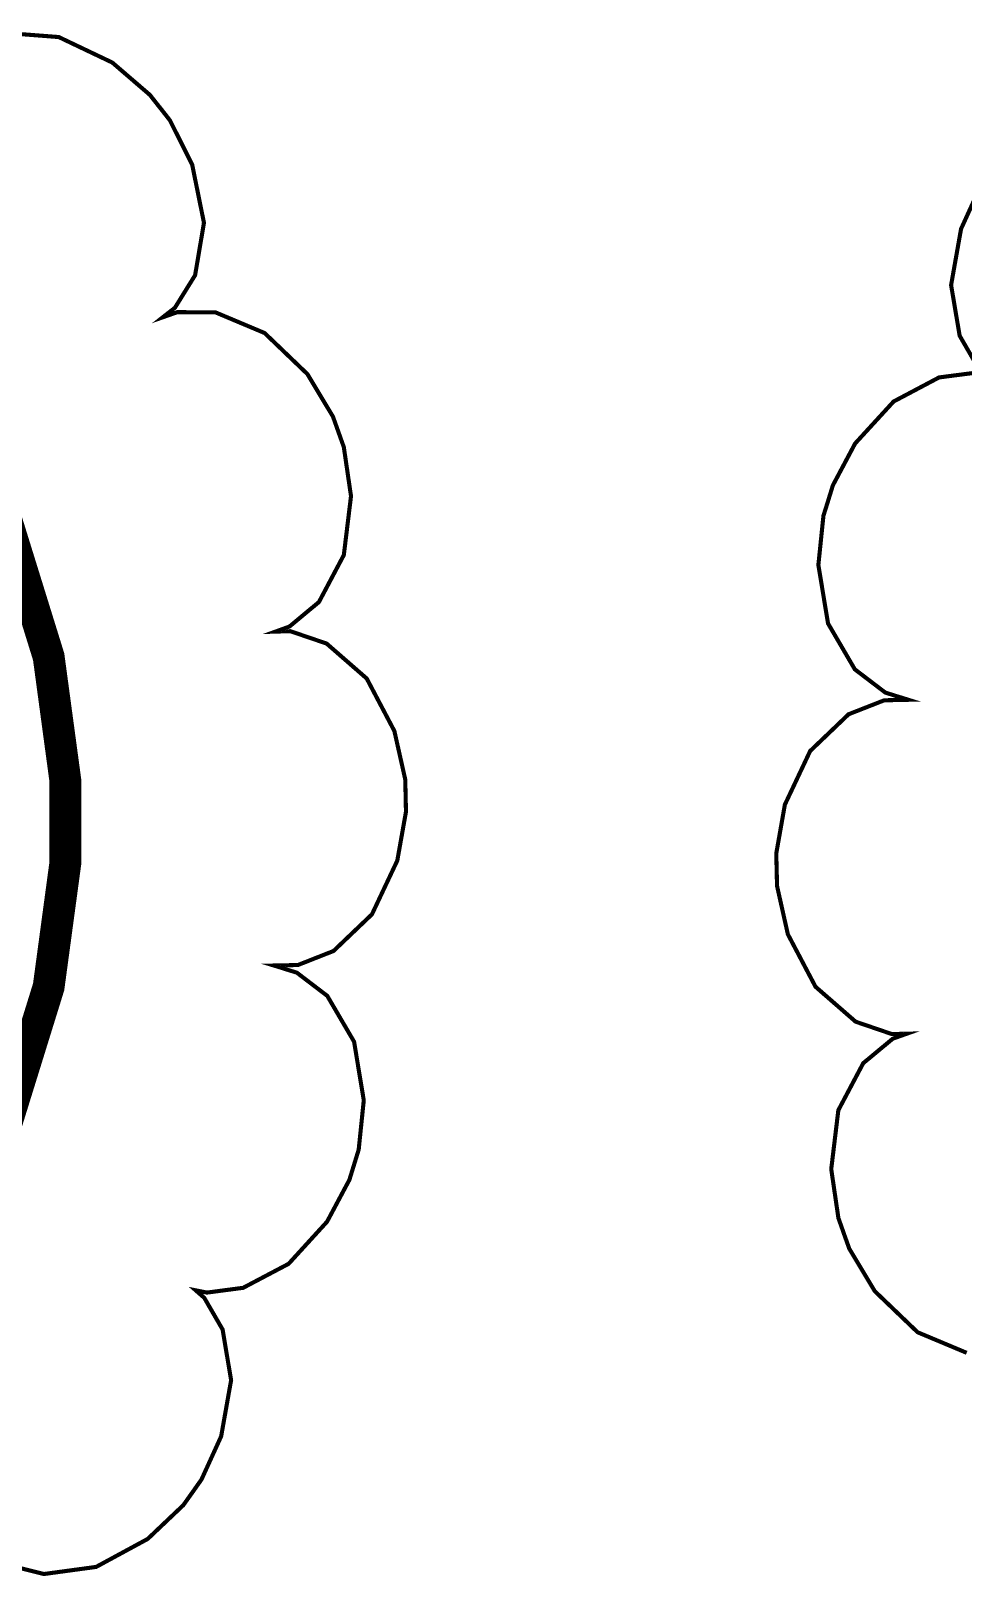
# Model space of a CAD drawing. Extents: x 0.7 to 27.4, y 1.6 to 10.2.
# Drawn here: x 7.039 to 7.644, y 5.136 to 6.139 of the extents above; entities that cross this region are included whole.
import ezdxf

# ---------------------------------------------------------------- set-up
doc = ezdxf.new("R2010")
doc.units = 0
doc.header["$MEASUREMENT"] = 0

msp = doc.modelspace()

# ---------------------------------------------------------------- linework, layer by layer
at = {"color": 0}
for points, const_width in [([(7.02257, 6.13775), (7.05697, 6.1351), (7.09174, 6.11854), (7.11615, 6.09754), (7.12267, 6.08925), (7.12267, 6.08925), (7.12272, 6.08925), (7.12272, 6.08925), (7.12918, 6.081), (7.14361, 6.05225), (7.15126, 6.01449), (7.14551, 5.98047), (7.13238, 5.95931), (7.12625, 5.95454), (7.12625, 5.95454), (7.12446, 5.95313), (7.12446, 5.95313), (7.12446, 5.95313), (7.12663, 5.95389), (7.12663, 5.95389), (7.13396, 5.95649), (7.15881, 5.95632), (7.19065, 5.94293), (7.21843, 5.91629), (7.23503, 5.88867), (7.23856, 5.87875), (7.24208, 5.86887), (7.24675, 5.83703), (7.24208, 5.79878), (7.22592, 5.76828), (7.20682, 5.75239), (7.19949, 5.74972), (7.19949, 5.74972), (7.19769, 5.74908), (7.19769, 5.74908), (7.19769, 5.74908), (7.1996, 5.74914), (7.1996, 5.74914), (7.20736, 5.74935), (7.2309, 5.74132), (7.25694, 5.71864), (7.2749, 5.68457), (7.28196, 5.65315), (7.28222, 5.64264), (7.28222, 5.64264), (7.28222, 5.64258), (7.28222, 5.64258), (7.28244, 5.63211), (7.27681, 5.60042), (7.26036, 5.56554), (7.2354, 5.54172), (7.21229, 5.53261), (7.20454, 5.53244), (7.20454, 5.53244), (7.19667, 5.53228), (7.19667, 5.53228), (7.19667, 5.53228), (7.20042, 5.53114), (7.20415, 5.52994), (7.20415, 5.52994), (7.21153, 5.52767), (7.23133, 5.51258), (7.24875, 5.48281), (7.25504, 5.44476), (7.25174, 5.41276), (7.24864, 5.40267), (7.24567, 5.39307), (7.23118, 5.36594), (7.20622, 5.3386), (7.17671, 5.32303), (7.15321, 5.31993), (7.14589, 5.3214), (7.15147, 5.31651), (7.16336, 5.29596), (7.16889, 5.26307), (7.16243, 5.22661), (7.14968, 5.19862), (7.14388, 5.19038), (7.13786, 5.18192), (7.11475, 5.16), (7.08122, 5.14182), (7.04731, 5.13721), (7.02344, 5.14318)], 0.00266), ([(7.65386, 5.92063), (7.64199, 5.94119), (7.63644, 5.97407), (7.6429, 6.01053), (7.65565, 6.03851)], 0.00266), ([(7.64654, 5.28082), (7.61469, 5.29417), (7.58686, 5.32086), (7.57032, 5.34842), (7.56679, 5.35829), (7.56679, 5.35829), (7.56679, 5.35835), (7.56679, 5.35835), (7.56326, 5.36828), (7.5586, 5.40012), (7.56321, 5.43832), (7.57938, 5.46886), (7.59853, 5.48475), (7.60585, 5.48736), (7.60585, 5.48736), (7.60769, 5.48801), (7.60769, 5.48801), (7.60769, 5.48801), (7.60574, 5.48796), (7.60574, 5.48796), (7.59793, 5.48779), (7.57443, 5.49582), (7.54839, 5.5185), (7.53043, 5.55257), (7.52339, 5.58399), (7.52317, 5.59446), (7.52289, 5.60499), (7.52849, 5.63672), (7.54492, 5.67156), (7.56988, 5.69542), (7.59304, 5.70449), (7.60086, 5.70464), (7.60086, 5.70464), (7.60872, 5.70481), (7.60872, 5.70481), (7.60872, 5.70481), (7.60493, 5.706), (7.60118, 5.70714), (7.60118, 5.70714), (7.59375, 5.70947), (7.57394, 5.72456), (7.55653, 5.75435), (7.55024, 5.79232), (7.55354, 5.82433), (7.55669, 5.83436), (7.55669, 5.83436), (7.55669, 5.83442), (7.55669, 5.83442), (7.55968, 5.84407), (7.57411, 5.87121), (7.59913, 5.89849), (7.62864, 5.91411), (7.65213, 5.91715)], 0.00266), ([(7.01942, 5.41862), (7.0504, 5.51844), (7.06125, 5.59885), (7.06125, 5.6256), (7.06125, 5.6524), (7.0504, 5.73281), (7.01942, 5.83263)], 0.02067), ([(7.01942, 5.41862), (7.0504, 5.51844), (7.06125, 5.59885), (7.06125, 5.6256), (7.06125, 5.6524), (7.0504, 5.73281), (7.01942, 5.83263)], 0.02067), ([(7.01942, 5.41862), (7.0504, 5.51844), (7.06125, 5.59885), (7.06125, 5.6256), (7.06125, 5.6524), (7.0504, 5.73281), (7.01942, 5.83263)], 0.02067), ([(7.01942, 5.41862), (7.0504, 5.51844), (7.06125, 5.59885), (7.06125, 5.6256), (7.06125, 5.6524), (7.0504, 5.73281), (7.01942, 5.83263)], 0.02067), ([(7.01942, 5.41857), (7.0504, 5.51844), (7.06125, 5.59885), (7.06125, 5.6256), (7.06125, 5.6524), (7.0504, 5.73281), (7.01942, 5.83263)], 0.02067), ([(7.01942, 5.41857), (7.0504, 5.51844), (7.06125, 5.59885), (7.06125, 5.6256), (7.06125, 5.6524), (7.0504, 5.73281), (7.01942, 5.83263)], 0.02067), ([(7.01942, 5.41857), (7.0504, 5.51844), (7.06125, 5.59885), (7.06125, 5.6256), (7.06125, 5.6524), (7.0504, 5.73281), (7.01942, 5.83263)], 0.02067), ([(7.01942, 5.41857), (7.0504, 5.51844), (7.06125, 5.59885), (7.06125, 5.6256), (7.06125, 5.6524), (7.0504, 5.73281), (7.01942, 5.83263)], 0.02067), ([(7.01942, 5.41857), (7.0504, 5.51839), (7.06125, 5.59879), (7.06125, 5.62554), (7.06125, 5.65235), (7.0504, 5.73275), (7.01942, 5.83263)], 0.02067), ([(7.01942, 5.41857), (7.0504, 5.51839), (7.06125, 5.59879), (7.06125, 5.62554), (7.06125, 5.65235), (7.0504, 5.73275), (7.01942, 5.83263)], 0.02067), ([(7.01942, 5.41857), (7.0504, 5.51839), (7.06125, 5.59879), (7.06125, 5.62554), (7.06125, 5.65235), (7.0504, 5.73275), (7.01942, 5.83263)], 0.02067), ([(7.01942, 5.41857), (7.0504, 5.51839), (7.06125, 5.59879), (7.06125, 5.62554), (7.06125, 5.65235), (7.0504, 5.73275), (7.01942, 5.83263)], 0.02067), ([(7.01942, 5.41857), (7.0504, 5.51839), (7.06125, 5.59879), (7.06125, 5.62554), (7.06125, 5.65235), (7.0504, 5.73275), (7.01942, 5.83257)], 0.02067), ([(7.01942, 5.41857), (7.0504, 5.51839), (7.06125, 5.59879), (7.06125, 5.62554), (7.06125, 5.65235), (7.0504, 5.73275), (7.01942, 5.83257)], 0.02067), ([(7.01942, 5.41857), (7.0504, 5.51839), (7.06125, 5.59879), (7.06125, 5.62554), (7.06125, 5.65235), (7.0504, 5.73275), (7.01942, 5.83257)], 0.02067), ([(7.01942, 5.41857), (7.0504, 5.51839), (7.06125, 5.59879), (7.06125, 5.62554), (7.06125, 5.65235), (7.0504, 5.73275), (7.01942, 5.83257)], 0.02067), ([(7.01942, 5.41857), (7.0504, 5.51839), (7.06125, 5.59879), (7.06125, 5.62554), (7.06125, 5.65235), (7.0504, 5.73275), (7.01942, 5.83257)], 0.02067), ([(7.01942, 5.41857), (7.0504, 5.51839), (7.06125, 5.59879), (7.06125, 5.62554), (7.06125, 5.65235), (7.0504, 5.73275), (7.01942, 5.83257)], 0.02067), ([(7.01942, 5.41857), (7.0504, 5.51839), (7.06125, 5.59879), (7.06125, 5.62554), (7.06125, 5.65235), (7.0504, 5.73275), (7.01942, 5.83257)], 0.02067), ([(7.01942, 5.41857), (7.0504, 5.51839), (7.06125, 5.59879), (7.06125, 5.62554), (7.06125, 5.65235), (7.0504, 5.73275), (7.01942, 5.83257)], 0.02067), ([(7.01942, 5.41851), (7.0504, 5.51839), (7.06125, 5.59879), (7.06125, 5.62554), (7.06125, 5.65235), (7.0504, 5.73275), (7.01942, 5.83257)], 0.02067), ([(7.06125, 5.6256), (7.06125, 5.62554)], 0.02067)]:
    msp.add_lwpolyline(points, dxfattribs=dict(at, const_width=const_width))

doc.saveas('drawing.dxf')
